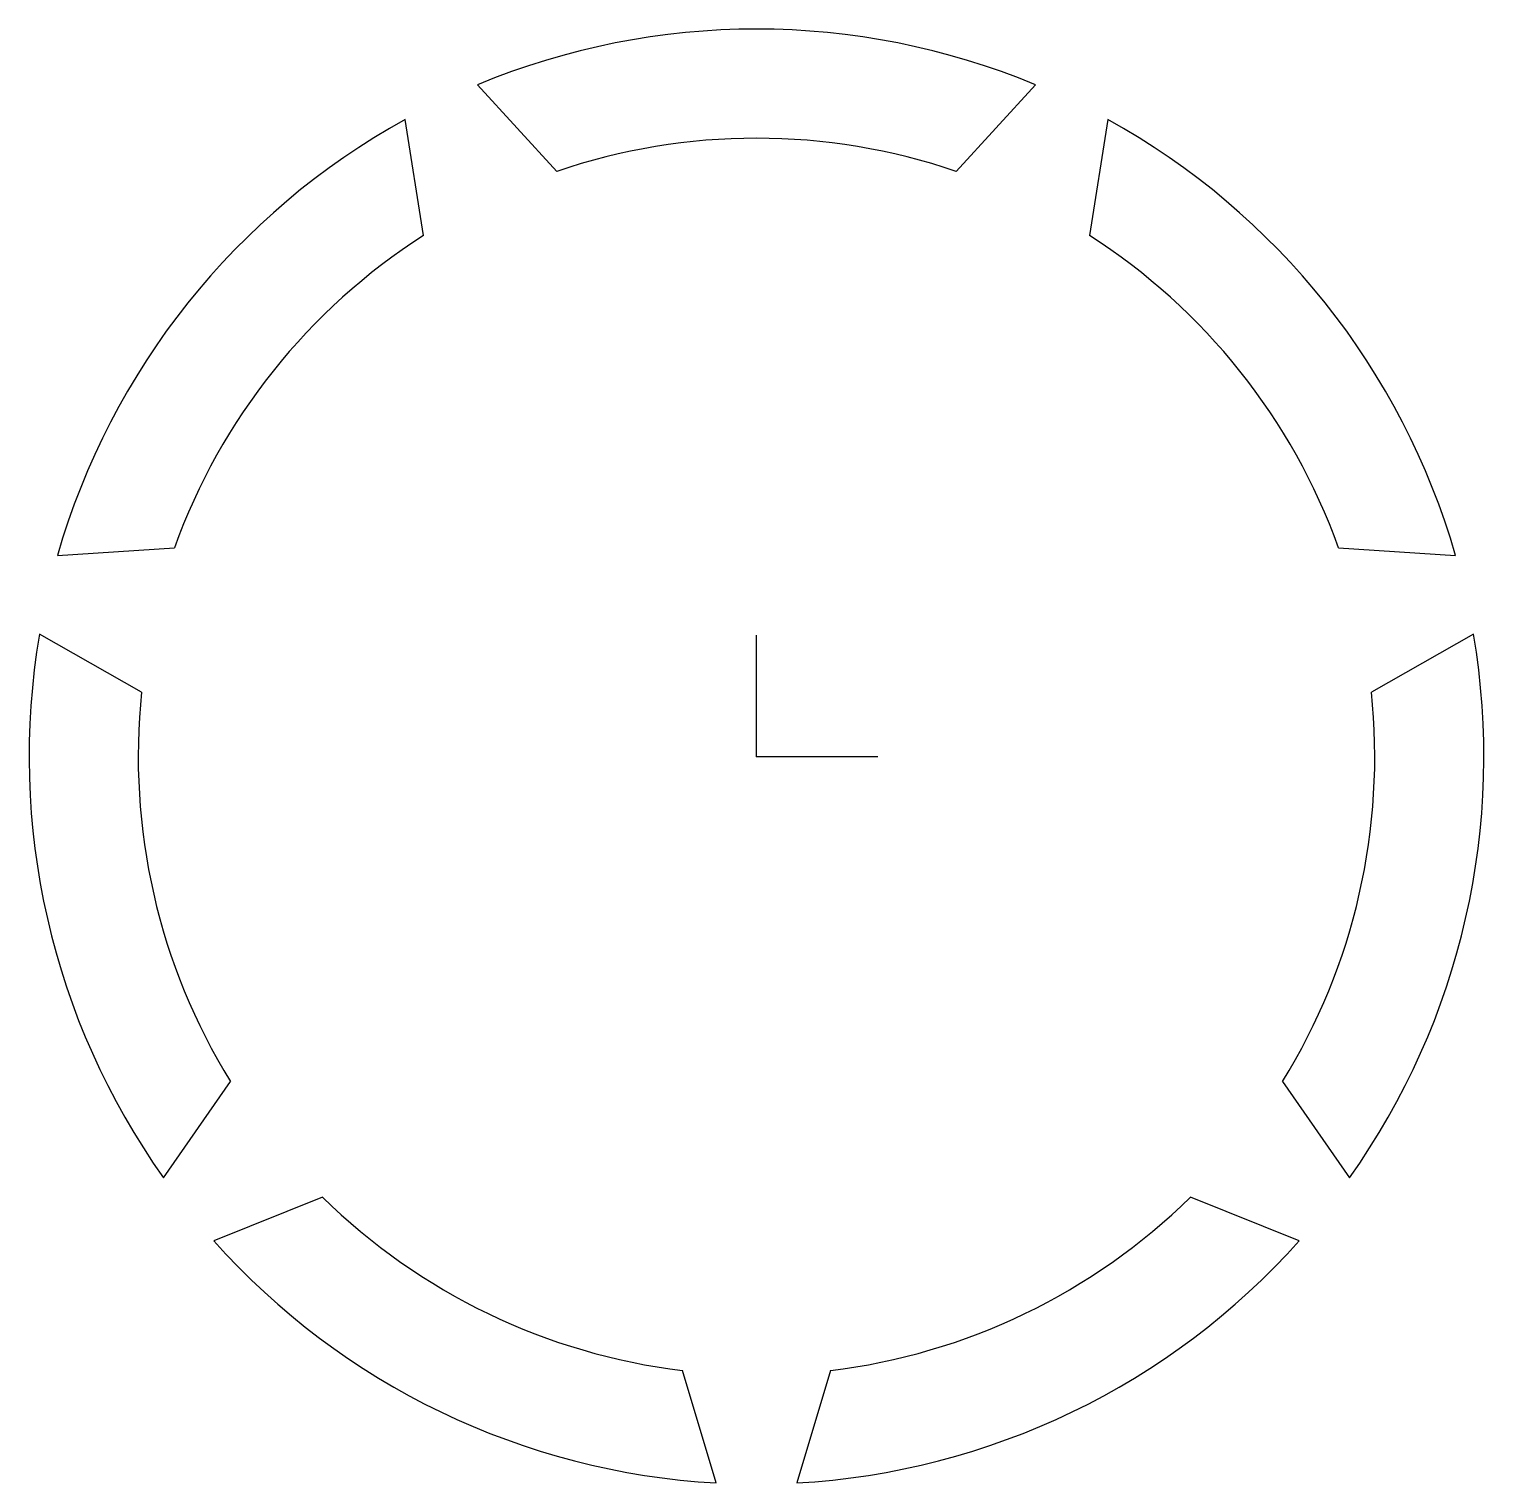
# Model space of a CAD drawing. Header units: centimetres. Extents: x -0.3 to 0.3, y -0.3 to 0.3.
import ezdxf

# ---------------------------------------------------------------- set-up
doc = ezdxf.new("R2010")
doc.units = ezdxf.units.CM
doc.header["$MEASUREMENT"] = 0
doc.layers.add('Hole Edge Cuts v5_Sketch1', color=7, linetype='Continuous')

msp = doc.modelspace()

# ---------------------------------------------------------------- linework, layer by layer
at = {"layer": 'Hole Edge Cuts v5_Sketch1'}
for p, q in [((-0.115, 0.27708), (-0.08238, 0.24133)), ((0.08238, 0.24133), (0.115, 0.27708)), ((-0.13731, 0.21487), (-0.14493, 0.26267)), ((0.14493, 0.26267), (0.13731, 0.21487)), ((-0.28833, 0.08285), (-0.24004, 0.08606)), ((0.24004, 0.08606), (0.28833, 0.08285)), ((-0.25361, 0.02661), (-0.29573, 0.05046)), ((0, 0), (0, 0.05)), ((0.29573, 0.05046), (0.25361, 0.02661)), ((0, 0), (0.05, 0)), ((-0.24455, -0.17377), (-0.21695, -0.13401)), ((0.21695, -0.13401), (0.24455, -0.17377)), ((-0.17893, -0.18168), (-0.22383, -0.19975)), ((0.22383, -0.19975), (0.17893, -0.18168)), ((-0.01661, -0.29954), (-0.03049, -0.25317)), ((0.03049, -0.25317), (0.01661, -0.29954))]:
    msp.add_line(p, q, dxfattribs=at)
for radius, start, end in [(0.3, 67.45969, 112.54031), (0.3, 118.88826, 163.96888), (0.3, 16.03112, 61.11174), (0.255, 71.15213, 108.84787), (0.255, 122.5807, 160.27644), (0.255, 19.72356, 57.4193), (0.3, 170.31683, 215.39745), (0.3, 324.60255, 9.68317), (0.255, 174.00927, 211.70501), (0.255, 328.29499, 5.99073), (0.255, 225.43784, 263.13358), (0.255, 276.86642, 314.56216), (0.3, 221.7454, 266.82602), (0.3, 273.17398, 318.2546)]:
    msp.add_arc((0, 0), radius, start, end, dxfattribs=at)
msp.add_point((0, 0), dxfattribs=at)

doc.saveas('drawing.dxf')
